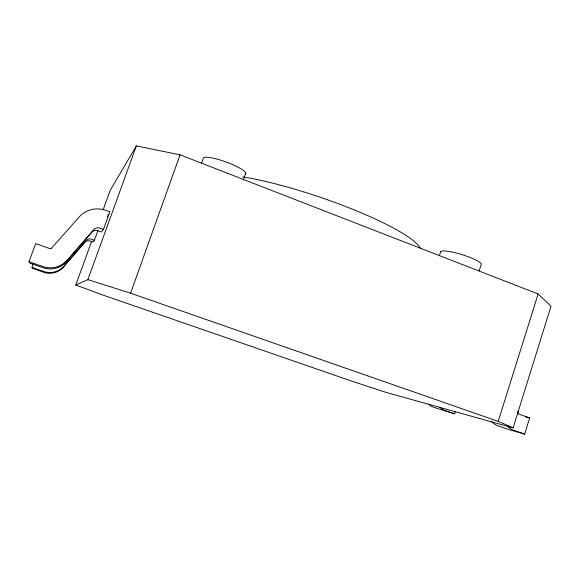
<?xml version="1.0" encoding="UTF-8"?>
<svg xmlns="http://www.w3.org/2000/svg" width="580" height="580" viewBox="0 0 580 580"><rect width="100%" height="100%" fill="white"/><g stroke="black" fill="none" stroke-linecap="round" stroke-linejoin="round"><path stroke-width="0.87" d="M491.427 421.218A17.929 16.276 -82.5 0 0 498.184 425.879L508.776 429.562L524.675 434.101L529.685 417.934L518.679 414.018A1.522 1.377 -82.7 0 1 517.94 413.076L517.904 412.916M91.77 241.033L75.777 285.012L101.993 294.727L353.64 381.771L386.062 392.385L513.119 427.851L551 306.175L538.124 293.973L180.039 154.831L136.365 145.899L110.229 190.291L103.153 209.743M513.119 427.851L498.227 421.392L538.124 293.973M428.54 404.064A15.363 14.217 -81.8 0 0 433.709 407.32L454.589 413.837L455.409 411.256M479.174 270.831L481.335 264.081A21.387 3.719 17.2 0 0 480.349 262.776L477.992 261.152A21.387 3.719 17.2 0 0 454.104 252.488A21.387 3.719 17.2 0 0 440.532 252.474M439.357 255.707L440.713 251.524M243.353 179.938L245.724 173.144M201.637 162.951L203.45 157.84A22.605 4.256 20 0 1 228.498 162.907A22.605 4.256 20 0 1 245.246 174.145M75.777 285.012L87.848 279.676L130.587 293.168L180.039 154.831M87.848 279.676L136.365 145.899M61.27 269.323L84.956 242.288A4.553 4.444 12.6 0 1 89.944 241.026L92.901 242.085L94.38 240.287L97.976 230.39M107.445 216.724L108.344 214.252M63.858 264.233L91.923 232.21A5.394 5.263 16.3 0 1 97.831 230.731L101.326 231.993L103.414 229.47L109.823 211.809L103.827 209.706A24.94 24.353 17.3 0 0 80.584 215.412L51.373 248.334M66.867 260.797L63.916 263.943A20.764 20.09 7.7 0 1 43.21 267.771L29.681 263.066L29 261.711L35.684 243.636L49.887 248.61A1.776 1.718 8.2 0 0 51.33 248.349L51.482 248.24M63.807 266.423L61.313 269.077A17.48 16.921 6.1 0 1 43.877 272.325L32.495 268.38L32.023 267.416L33.263 264.052M62.328 268.112L86.181 240.49A4.698 4.589 13.2 0 1 91.335 239.192L94.38 240.287M65.119 262.791L93.656 229.687A5.597 5.466 17.3 0 1 99.789 228.15L103.414 229.47M65.823 261.435L64.576 262.631A21.576 20.873 8.2 0 1 43.065 266.597L29 261.711M62.828 267.148L61.784 268.149A18.052 17.473 6.4 0 1 43.776 271.498L32.023 267.416M525.466 416.882L529.685 417.934M454.589 413.837L445.099 410.546A15.812 14.587 -81.9 0 1 439.792 407.196M130.587 293.168L498.227 421.392M524.675 434.101L513.764 430.309A18.545 16.762 -82.7 0 1 507.652 426.409M517.875 411.343L517.918 413.04M242.723 176.871A112.73 19.205 18.8 0 1 351.77 208.93A112.73 19.205 18.8 0 1 420.174 248.008"/></g></svg>
